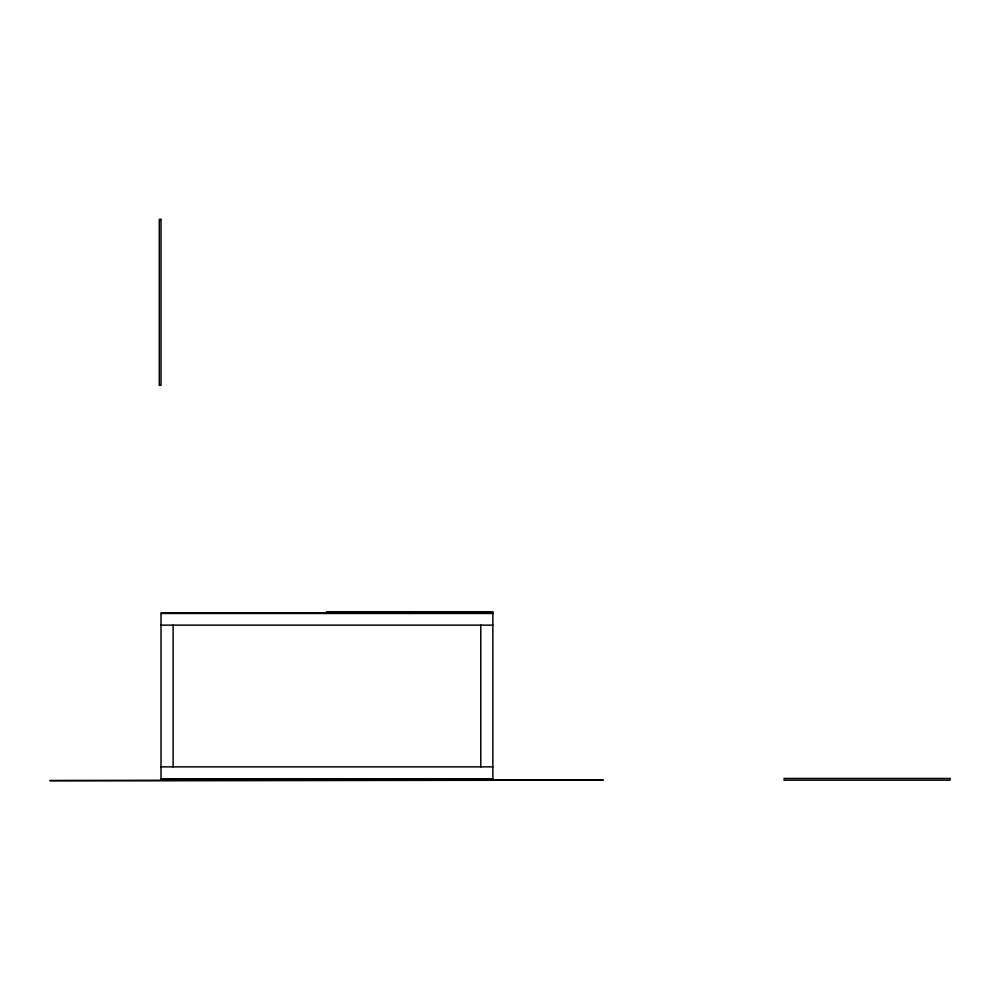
<?xml version="1.0" encoding="UTF-8"?>
<svg xmlns="http://www.w3.org/2000/svg" width="1000" height="1000" viewBox="0 0 1000 1000"><rect width="100%" height="100%" fill="white"/><g stroke="black" fill="none" stroke-linecap="round" stroke-linejoin="round"><path stroke-width="1.5" d="M492.863 613.038L161.025 613.038L161.025 779.388L492.863 779.388L492.863 611.737L409.9 611.737L409.9 613.462M161.025 613.462L492.863 613.462M161.025 625.138L492.863 625.138M161.025 766.862L492.863 766.862M161.025 778.962L492.863 778.962M480.775 625.138L480.775 766.862M409.462 613.462L409.462 611.737L326.5 611.737L326.5 613.462M173.113 625.138L173.113 766.862M161.025 219.4L159.288 219.4L159.288 385.325L161.025 385.325L161.025 219.4M950 778.45L784.075 778.45L784.075 780.175L950 780.175L950 778.45M603.088 780.175L50 780.6L603.088 780.175"/></g></svg>
